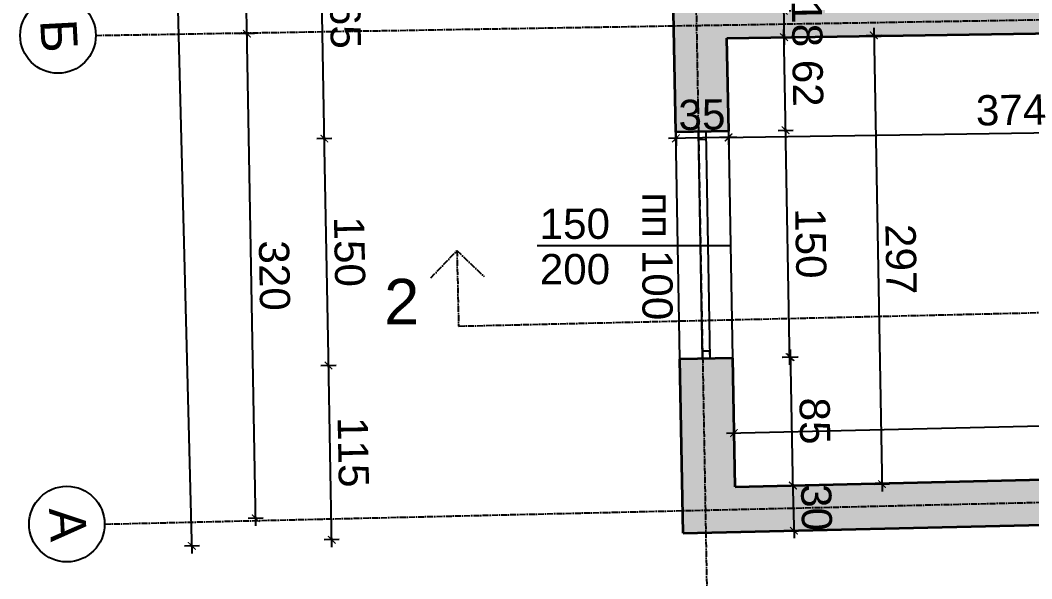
# Model space of a CAD drawing. Header units: inches. Extents: x -72385 to 39588, y -6525 to 66685.
# Drawn here: x -42121 to -41452, y 19793 to 20162 of the extents above; entities that cross this region are included whole.
import ezdxf

# ---------------------------------------------------------------- set-up
doc = ezdxf.new("R2010")
doc.units = ezdxf.units.IN
doc.header["$MEASUREMENT"] = 0
doc.linetypes.add('DashDot', pattern=[0.6, 0.4, -0.1, 0, -0.1])
for name, color, linetype, lineweight in [('Изгледни линии', 253, 'Continuous', 25), ('Линия на разрез', 252, 'DashDot', 25), ('Надписи коти външни', 252, 'Continuous', 25), ('Надписи коти вътрешни', 252, 'Continuous', 25), ('Надписи Оси', 252, 'Continuous', 25), ('Надписи прозорци', 252, 'Continuous', 25), ('Оси', 252, 'DashDot', 25), ('Прозорци', 251, 'Continuous', 25), ('Разрезни линии', 7, 'Continuous', 35), ('Щрих стени', 254, 'Continuous', 25)]:
    doc.layers.add(name, color=color, linetype=linetype, lineweight=lineweight)
doc.styles.add('Arial Regular', font='arial.ttf')
doc.styles.get("Standard").update_dxf_attribs({"font": 'arial.ttf'})
doc.dimstyles.new('Annotative', dxfattribs={"dimscale": 0, "dimtxt": 20, "dimasz": 5, "dimexe": 5, "dimexo": 5, "dimgap": 5, "dimtad": 1, "dimdec": 0, "dimzin": 0, "dimdsep": 46, "dimtxsty": 'Standard', "dimblk": 'ARCHTICK', "dimcen": 5, "dimdle": 5, "dimadec": 0, "dimazin": 0, "dimtfac": 1, "dimtdec": 0, "dimtofl": 0, "dimtmove": 0, "dimatfit": 3, "dimldrblk": 'ARCHTICK', "dimfxl": 5, "dimfxlon": 1, "dimtolj": 1, "dimtzin": 0, "dimarcsym": 1})

# ---------------------------------------------------------------- blocks, each defined once
blk = doc.blocks.new('_ArchTick')
at = {"color": 0, "linetype": 'ByBlock', "const_width": 0.15}
blk.add_lwpolyline([(-0.5, -0.5), (0.5, 0.5)], dxfattribs=at)
blk = doc.blocks.new('*D3212')
at = {"layer": 'Defpoints', "color": 0, "ltscale": 50, "transparency": 16777216}
for p in [(-41653.49, 20150.02), (-41279.08, 20155.57), (-41278.1, 20089.92)]:
    blk.add_point(p, dxfattribs=at)
at = {"layer": 'Надписи коти вътрешни', "color": 0, "lineweight": -2, "ltscale": 50, "transparency": 16777216}
for p, q in [((-41657.52, 20084.29), (-41273.1, 20090)), ((-41278.18, 20094.92), (-41278.03, 20084.92)), ((-41652.59, 20089.37), (-41652.45, 20079.37))]:
    blk.add_line(p, q, dxfattribs=at)
at = {"layer": 'Надписи коти вътрешни', "color": 0, "lineweight": -2, "ltscale": 50, "transparency": 16777216, "xscale": 5, "yscale": 5, "zscale": 5}
for p, rotation in [((-41278.1, 20089.92), 0.8498932125514389), ((-41652.52, 20084.37), 180.8498932125515)]:
    blk.add_blockref('_ArchTick', p, dxfattribs=dict(at, rotation=rotation))
at = {"layer": 'Надписи коти вътрешни', "color": 0, "ltscale": 50, "transparency": 16777216, "insert": (-41465.54, 20102.36), "char_height": 20, "attachment_point": 5, "rotation": 0.84989}
blk.add_mtext('\\A1;374', dxfattribs=at)
blk = doc.blocks.new('*D3216')
at = {"layer": 'Defpoints', "color": 0, "ltscale": 50, "transparency": 16777216}
for p in [(-41649.64, 19938.39), (-41611.44, 19939.09), (-41648.09, 19853.41)]:
    blk.add_point(p, dxfattribs=at)
at = {"layer": 'Надписи коти вътрешни', "color": 0, "lineweight": -2, "ltscale": 50, "transparency": 16777216}
for p, q in [((-41609.8, 19849.1), (-41611.53, 19944.09)), ((-41616.44, 19939), (-41606.44, 19939.18)), ((-41614.89, 19854.01), (-41604.89, 19854.2))]:
    blk.add_line(p, q, dxfattribs=at)
at = {"layer": 'Надписи коти вътрешни', "color": 0, "lineweight": -2, "ltscale": 50, "transparency": 16777216, "xscale": 5, "yscale": 5, "zscale": 5}
for p, rotation in [((-41611.44, 19939.09), 91.04383199532334), ((-41609.89, 19854.1), 271.0438319953233)]:
    blk.add_blockref('_ArchTick', p, dxfattribs=dict(at, rotation=rotation))
at = {"layer": 'Надписи коти вътрешни', "color": 0, "ltscale": 50, "transparency": 16777216, "insert": (-41595.46, 19896.87), "char_height": 20, "attachment_point": 5, "rotation": 271.04383}
blk.add_mtext('\\A1;85', dxfattribs=at)
blk = doc.blocks.new('*D3217')
at = {"layer": 'Defpoints', "color": 0, "ltscale": 50, "transparency": 16777216}
for p in [(-41652.37, 20088.37), (-41614.72, 20089.06), (-41649.64, 19938.39)]:
    blk.add_point(p, dxfattribs=at)
at = {"layer": 'Надписи коти вътрешни', "color": 0, "lineweight": -2, "ltscale": 50, "transparency": 16777216}
for p, q in [((-41611.9, 19934.08), (-41614.81, 20094.05)), ((-41619.72, 20088.96), (-41609.72, 20089.15)), ((-41616.99, 19938.99), (-41606.99, 19939.17))]:
    blk.add_line(p, q, dxfattribs=at)
at = {"layer": 'Надписи коти вътрешни', "color": 0, "lineweight": -2, "ltscale": 50, "transparency": 16777216, "xscale": 5, "yscale": 5, "zscale": 5}
for p, rotation in [((-41614.72, 20089.06), 91.04383201255675), ((-41611.99, 19939.08), 271.0438320125568)]:
    blk.add_blockref('_ArchTick', p, dxfattribs=dict(at, rotation=rotation))
at = {"layer": 'Надписи коти вътрешни', "color": 0, "ltscale": 50, "transparency": 16777216, "insert": (-41598.15, 20014.34), "char_height": 20, "attachment_point": 5, "rotation": 271.04383}
blk.add_mtext('\\A1;150', dxfattribs=at)
blk = doc.blocks.new('*D3218')
at = {"layer": 'Defpoints', "color": 0, "ltscale": 50, "transparency": 16777216}
for p in [(-41653.49, 20150.02), (-41615.84, 20150.7), (-41652.37, 20088.37)]:
    blk.add_point(p, dxfattribs=at)
at = {"layer": 'Надписи коти вътрешни', "color": 0, "lineweight": -2, "ltscale": 50, "transparency": 16777216}
for p, q in [((-41620.84, 20150.61), (-41610.85, 20150.8)), ((-41614.63, 20084.06), (-41615.94, 20155.7)), ((-41619.72, 20088.96), (-41609.72, 20089.15))]:
    blk.add_line(p, q, dxfattribs=at)
at = {"layer": 'Надписи коти вътрешни', "color": 0, "lineweight": -2, "ltscale": 50, "transparency": 16777216, "xscale": 5, "yscale": 5, "zscale": 5}
for p, rotation in [((-41615.84, 20150.7), 91.04383199532812), ((-41614.72, 20089.06), 271.0438319953281)]:
    blk.add_blockref('_ArchTick', p, dxfattribs=dict(at, rotation=rotation))
at = {"layer": 'Надписи коти вътрешни', "color": 0, "ltscale": 50, "transparency": 16777216, "insert": (-41600.07, 20120.16), "char_height": 20, "attachment_point": 5, "rotation": 271.04383}
blk.add_mtext('\\A1;62', dxfattribs=at)
blk = doc.blocks.new('*D4633')
at = {"layer": 'Defpoints', "color": 0, "ltscale": 50, "transparency": 16777216}
for p in [(-41653.49, 20150.02), (-41648.09, 19853.41), (-41550.94, 19855.18)]:
    blk.add_point(p, dxfattribs=at)
at = {"layer": 'Надписи коти вътрешни', "color": 0, "lineweight": -2, "ltscale": 50, "transparency": 16777216}
for p, q in [((-41556.43, 20156.79), (-41550.85, 19850.18)), ((-41561.34, 20151.7), (-41551.34, 20151.88)), ((-41555.94, 19855.09), (-41545.94, 19855.27))]:
    blk.add_line(p, q, dxfattribs=at)
at = {"layer": 'Надписи коти вътрешни', "color": 0, "lineweight": -2, "ltscale": 50, "transparency": 16777216, "xscale": 5, "yscale": 5, "zscale": 5}
for p, rotation in [((-41556.34, 20151.79), 91.04383199532401), ((-41550.94, 19855.18), 271.0438319953241)]:
    blk.add_blockref('_ArchTick', p, dxfattribs=dict(at, rotation=rotation))
at = {"layer": 'Надписи коти вътрешни', "color": 0, "ltscale": 50, "transparency": 16777216, "insert": (-41538.43, 20003.76), "char_height": 20, "attachment_point": 5, "rotation": 271.04383}
blk.add_mtext('\\A1;297', dxfattribs=at)
blk = doc.blocks.new('*D7495')
at = {"layer": 'Defpoints', "color": 0, "ltscale": 50, "transparency": 16777216}
for p in [(-41079.15, 19902.13), (-41078.32, 19866.67), (-41648.09, 19853.41)]:
    blk.add_point(p, dxfattribs=at)
at = {"layer": 'Надписи коти вътрешни', "color": 0, "lineweight": -2, "ltscale": 50, "transparency": 16777216}
for p, q in [((-41653.91, 19888.75), (-41074.15, 19902.25)), ((-41079.03, 19897.13), (-41079.26, 19907.13)), ((-41648.8, 19883.87), (-41649.03, 19893.86))]:
    blk.add_line(p, q, dxfattribs=at)
at = {"layer": 'Надписи коти вътрешни', "color": 0, "lineweight": -2, "ltscale": 50, "transparency": 16777216, "xscale": 5, "yscale": 5, "zscale": 5}
for p, rotation in [((-41079.15, 19902.13), 1.333726403831549), ((-41648.91, 19888.87), 181.3337264038315)]:
    blk.add_blockref('_ArchTick', p, dxfattribs=dict(at, rotation=rotation))
at = {"layer": 'Надписи коти вътрешни', "color": 0, "ltscale": 50, "transparency": 16777216, "insert": (-41364.39, 19910.71), "char_height": 20, "attachment_point": 5, "rotation": 1.33373}
blk.add_mtext('\\A1;570', dxfattribs=at)
blk = doc.blocks.new('*D6593')
at = {"layer": 'Defpoints', "color": 0, "ltscale": 50, "transparency": 16777216}
for p in [(-41742.34, 22157.71), (-42067.3, 22149.39), (-41682.53, 19822.6)]:
    blk.add_point(p, dxfattribs=at)
at = {"layer": 'Надписи коти външни', "color": 0, "lineweight": -2, "ltscale": 50, "transparency": 16777216}
for p, q in [((-42007.37, 19809.28), (-42067.43, 22154.39)), ((-42062.3, 22149.52), (-42072.3, 22149.26)), ((-42002.5, 19814.4), (-42012.49, 19814.15))]:
    blk.add_line(p, q, dxfattribs=at)
at = {"layer": 'Надписи коти външни', "color": 0, "lineweight": -2, "ltscale": 50, "transparency": 16777216, "xscale": 5, "yscale": 5, "zscale": 5}
for p, rotation in [((-42067.3, 22149.39), 91.46706726575742), ((-42007.5, 19814.28), 271.4670672657574)]:
    blk.add_blockref('_ArchTick', p, dxfattribs=dict(at, rotation=rotation))
at = {"layer": 'Надписи коти външни', "color": 0, "ltscale": 50, "transparency": 16777216, "insert": (-42022.18, 20982.22), "char_height": 20, "attachment_point": 5, "rotation": 271.46707}
blk.add_mtext('\\A1;2335', dxfattribs=at)
blk = doc.blocks.new('*D6592')
at = {"layer": 'Defpoints', "color": 0, "ltscale": 50, "transparency": 16777216}
for p in [(-41684.63, 19937.76), (-41917.09, 19933.52), (-41682.53, 19822.6)]:
    blk.add_point(p, dxfattribs=at)
at = {"layer": 'Надписи коти външни', "color": 0, "lineweight": -2, "ltscale": 50, "transparency": 16777216}
for p, q in [((-41914.9, 19813.36), (-41917.18, 19938.52)), ((-41912.09, 19933.61), (-41922.09, 19933.43)), ((-41910, 19818.45), (-41919.99, 19818.27))]:
    blk.add_line(p, q, dxfattribs=at)
at = {"layer": 'Надписи коти външни', "color": 0, "lineweight": -2, "ltscale": 50, "transparency": 16777216, "xscale": 5, "yscale": 5, "zscale": 5}
for p, rotation in [((-41917.09, 19933.52), 91.04383199532536), ((-41914.99, 19818.36), 271.0438319953254)]:
    blk.add_blockref('_ArchTick', p, dxfattribs=dict(at, rotation=rotation))
at = {"layer": 'Надписи коти външни', "color": 0, "ltscale": 50, "transparency": 16777216, "insert": (-41900.83, 19876.22), "char_height": 20, "attachment_point": 5, "rotation": 271.04383}
blk.add_mtext('\\A1;115', dxfattribs=at)
blk = doc.blocks.new('*D6591')
at = {"layer": 'Defpoints', "color": 0, "ltscale": 50, "transparency": 16777216}
for p in [(-41919.83, 20083.5), (-41687.36, 20087.73), (-41684.63, 19937.76)]:
    blk.add_point(p, dxfattribs=at)
at = {"layer": 'Надписи коти външни', "color": 0, "lineweight": -2, "ltscale": 50, "transparency": 16777216}
for p, q in [((-41914.83, 20083.59), (-41924.82, 20083.4)), ((-41917, 19928.52), (-41919.92, 20088.5)), ((-41912.09, 19933.61), (-41922.09, 19933.43))]:
    blk.add_line(p, q, dxfattribs=at)
at = {"layer": 'Надписи коти външни', "color": 0, "lineweight": -2, "ltscale": 50, "transparency": 16777216, "xscale": 5, "yscale": 5, "zscale": 5}
for p, rotation in [((-41919.83, 20083.5), 91.0438320125596), ((-41917.09, 19933.52), 271.0438320125596)]:
    blk.add_blockref('_ArchTick', p, dxfattribs=dict(at, rotation=rotation))
at = {"layer": 'Надписи коти външни', "color": 0, "ltscale": 50, "transparency": 16777216, "insert": (-41903.25, 20008.79), "char_height": 20, "attachment_point": 5, "rotation": 271.04383}
blk.add_mtext('\\A1;150', dxfattribs=at)
blk = doc.blocks.new('*D6590')
at = {"layer": 'Defpoints', "color": 0, "ltscale": 50, "transparency": 16777216}
for p in [(-41690.37, 20252.7), (-41922.83, 20248.47), (-41687.36, 20087.73)]:
    blk.add_point(p, dxfattribs=at)
at = {"layer": 'Надписи коти външни', "color": 0, "lineweight": -2, "ltscale": 50, "transparency": 16777216}
for p, q in [((-41919.73, 20078.5), (-41922.92, 20253.47)), ((-41917.83, 20248.56), (-41927.83, 20248.38)), ((-41914.83, 20083.59), (-41924.82, 20083.4))]:
    blk.add_line(p, q, dxfattribs=at)
at = {"layer": 'Надписи коти външни', "color": 0, "lineweight": -2, "ltscale": 50, "transparency": 16777216, "xscale": 5, "yscale": 5, "zscale": 5}
for p, rotation in [((-41922.83, 20248.47), 91.04383197965558), ((-41919.83, 20083.5), 271.0438319796556)]:
    blk.add_blockref('_ArchTick', p, dxfattribs=dict(at, rotation=rotation))
at = {"layer": 'Надписи коти външни', "color": 0, "ltscale": 50, "transparency": 16777216, "insert": (-41906.12, 20166.26), "char_height": 20, "attachment_point": 5, "rotation": 271.04383}
blk.add_mtext('\\A1;165', dxfattribs=at)
blk = doc.blocks.new('*D5816')
at = {"layer": 'Defpoints', "color": 0, "ltscale": 10, "transparency": 16777216}
for p in [(-40957.66, 19839.47), (-41682.53, 19822.6), (-40952.19, 19604.54)]:
    blk.add_point(p, dxfattribs=at)
at = {"layer": 'Надписи коти външни', "color": 0, "lineweight": -2, "ltscale": 10, "transparency": 16777216}
for p, q in [((-40952.3, 19609.54), (-40952.07, 19599.54)), ((-41682.06, 19587.55), (-40947.19, 19604.65)), ((-41677.18, 19592.66), (-41676.95, 19582.66))]:
    blk.add_line(p, q, dxfattribs=at)
at = {"layer": 'Надписи коти външни', "color": 0, "lineweight": -2, "ltscale": 10, "transparency": 16777216, "xscale": 5, "yscale": 5, "zscale": 5}
for p, rotation in [((-40952.19, 19604.54), 1.333726403830696), ((-41677.06, 19587.66), 181.3337264038307)]:
    blk.add_blockref('_ArchTick', p, dxfattribs=dict(at, rotation=rotation))
at = {"layer": 'Надписи коти външни', "color": 0, "ltscale": 10, "transparency": 16777216, "insert": (-41314.98, 19611.31), "char_height": 20, "attachment_point": 5, "rotation": 1.33373}
blk.add_mtext('\\A1;725', dxfattribs=at)
blk = doc.blocks.new('*D6933')
at = {"layer": 'Defpoints', "color": 0, "ltscale": 10, "transparency": 16777216}
for p in [(-41063.03, 19852.03), (-41667.81, 19837.94), (-41056.05, 19552.11)]:
    blk.add_point(p, dxfattribs=at)
at = {"layer": 'Надписи коти външни', "color": 0, "lineweight": -2, "ltscale": 10, "transparency": 16777216}
for p, q in [((-41056.17, 19557.11), (-41055.93, 19547.11)), ((-41665.83, 19537.91), (-41051.05, 19552.22)), ((-41660.94, 19543.02), (-41660.71, 19533.03))]:
    blk.add_line(p, q, dxfattribs=at)
at = {"layer": 'Надписи коти външни', "color": 0, "lineweight": -2, "ltscale": 10, "transparency": 16777216, "xscale": 5, "yscale": 5, "zscale": 5}
for p, rotation in [((-41056.05, 19552.11), 1.33372640383174), ((-41660.83, 19538.03), 181.3337264038317)]:
    blk.add_blockref('_ArchTick', p, dxfattribs=dict(at, rotation=rotation))
at = {"layer": 'Надписи коти външни', "color": 0, "ltscale": 10, "transparency": 16777216, "insert": (-41358.79, 19560.27), "char_height": 20, "attachment_point": 5, "rotation": 1.33373}
blk.add_mtext('\\A1;605', dxfattribs=at)
blk = doc.blocks.new('*D6013')
at = {"layer": 'Defpoints', "color": 0, "ltscale": 10, "transparency": 16777216}
for p in [(-37702.75, 19915.28), (-41682.53, 19822.6), (-37694.95, 19580.35)]:
    blk.add_point(p, dxfattribs=at)
at = {"layer": 'Надписи коти външни', "color": 0, "lineweight": -2, "ltscale": 10, "transparency": 16777216}
for p, q in [((-37695.07, 19585.35), (-37694.84, 19575.35)), ((-41679.73, 19487.56), (-37689.95, 19580.47)), ((-41674.85, 19492.67), (-41674.62, 19482.68))]:
    blk.add_line(p, q, dxfattribs=at)
at = {"layer": 'Надписи коти външни', "color": 0, "lineweight": -2, "ltscale": 10, "transparency": 16777216, "xscale": 5, "yscale": 5, "zscale": 5}
for p, rotation in [((-37694.95, 19580.35), 1.33402239480371), ((-41674.73, 19487.67), 181.3340223948037)]:
    blk.add_blockref('_ArchTick', p, dxfattribs=dict(at, rotation=rotation))
at = {"layer": 'Надписи коти външни', "color": 0, "ltscale": 10, "transparency": 16777216, "insert": (-39685.2, 19549.23), "char_height": 20, "attachment_point": 5, "rotation": 1.33402}
blk.add_mtext('\\A1;3980', dxfattribs=at)
blk = doc.blocks.new('*D6659')
at = {"layer": 'Defpoints', "color": 0, "ltscale": 10, "transparency": 16777216}
for p in [(-41673.65, 20158.34), (-41971.1, 20152.92), (-41667.81, 19837.94)]:
    blk.add_point(p, dxfattribs=at)
at = {"layer": 'Надписи коти външни', "color": 0, "lineweight": -2, "ltscale": 10, "transparency": 16777216}
for p, q in [((-41965.17, 19827.53), (-41971.19, 20157.92)), ((-41966.1, 20153.01), (-41976.1, 20152.83)), ((-41960.26, 19832.62), (-41970.26, 19832.43))]:
    blk.add_line(p, q, dxfattribs=at)
at = {"layer": 'Надписи коти външни', "color": 0, "lineweight": -2, "ltscale": 10, "transparency": 16777216, "xscale": 5, "yscale": 5, "zscale": 5}
for p, rotation in [((-41971.1, 20152.92), 91.04383199532712), ((-41965.26, 19832.53), 271.0438319953271)]:
    blk.add_blockref('_ArchTick', p, dxfattribs=dict(at, rotation=rotation))
at = {"layer": 'Надписи коти външни', "color": 0, "ltscale": 10, "transparency": 16777216, "insert": (-41952.96, 19993), "char_height": 20, "attachment_point": 5, "rotation": 271.04383}
blk.add_mtext('\\A1;320', dxfattribs=at)
blk = doc.blocks.new('*D6658')
at = {"layer": 'Defpoints', "color": 0, "ltscale": 10, "transparency": 16777216}
for p in [(-41685.87, 20817.42), (-41983.32, 20811.91), (-41673.65, 20158.34)]:
    blk.add_point(p, dxfattribs=at)
at = {"layer": 'Надписи коти външни', "color": 0, "lineweight": -2, "ltscale": 10, "transparency": 16777216}
for p, q in [((-41971, 20147.83), (-41983.41, 20816.9)), ((-41978.32, 20812), (-41988.32, 20811.81)), ((-41966.1, 20152.92), (-41976.09, 20152.73))]:
    blk.add_line(p, q, dxfattribs=at)
at = {"layer": 'Надписи коти външни', "color": 0, "lineweight": -2, "ltscale": 10, "transparency": 16777216, "xscale": 5, "yscale": 5, "zscale": 5}
for p, rotation in [((-41983.32, 20811.91), 91.06231536185935), ((-41971.1, 20152.82), 271.0623153618594)]:
    blk.add_blockref('_ArchTick', p, dxfattribs=dict(at, rotation=rotation))
at = {"layer": 'Надписи коти външни', "color": 0, "ltscale": 10, "transparency": 16777216, "insert": (-41962, 20482.65), "char_height": 20, "attachment_point": 5, "rotation": 271.06232}
blk.add_mtext('\\A1;660', dxfattribs=at)
blk = doc.blocks.new('*D7468')
at = {"layer": 'Defpoints', "color": 0, "ltscale": 10, "transparency": 16777216}
for p in [(-41622.21, 20167.98), (-41621.95, 20150.49), (-41615.68, 20150.58)]:
    blk.add_point(p, dxfattribs=at)
at = {"layer": 'Надписи коти вътрешни', "color": 0, "lineweight": -2, "ltscale": 10, "transparency": 16777216}
for p, q in [((-41616.01, 20173.08), (-41615.6, 20145.58)), ((-41617.21, 20168.06), (-41610.94, 20168.15)), ((-41616.95, 20150.56), (-41610.68, 20150.65))]:
    blk.add_line(p, q, dxfattribs=at)
at = {"layer": 'Надписи коти вътрешни', "color": 0, "lineweight": -2, "ltscale": 10, "transparency": 16777216, "xscale": 5, "yscale": 5, "zscale": 5}
for p, rotation in [((-41615.94, 20168.08), 90.8498932125415), ((-41615.68, 20150.58), 270.8498932125415)]:
    blk.add_blockref('_ArchTick', p, dxfattribs=dict(at, rotation=rotation))
at = {"layer": 'Надписи коти вътрешни', "color": 0, "ltscale": 10, "transparency": 16777216, "insert": (-41600.6, 20159.55), "char_height": 20, "attachment_point": 5, "rotation": 270.84989}
blk.add_mtext('\\A1;18', dxfattribs=at)
blk = doc.blocks.new('*D7469')
at = {"layer": 'Defpoints', "color": 0, "ltscale": 10, "transparency": 16777216}
for p in [(-41621.31, 19854.03), (-41620.61, 19824.04), (-41609.23, 19824.3)]:
    blk.add_point(p, dxfattribs=at)
at = {"layer": 'Надписи коти вътрешни', "color": 0, "lineweight": -2, "ltscale": 10, "transparency": 16777216}
for p, q in [((-41610.04, 19859.3), (-41609.11, 19819.31)), ((-41614.92, 19854.18), (-41604.93, 19854.41)), ((-41614.22, 19824.19), (-41604.23, 19824.42))]:
    blk.add_line(p, q, dxfattribs=at)
at = {"layer": 'Надписи коти вътрешни', "color": 0, "lineweight": -2, "ltscale": 10, "transparency": 16777216, "xscale": 5, "yscale": 5, "zscale": 5}
for p, rotation in [((-41609.92, 19854.3), 91.33372640382738), ((-41609.23, 19824.3), 271.3337264038274)]:
    blk.add_blockref('_ArchTick', p, dxfattribs=dict(at, rotation=rotation))
at = {"layer": 'Надписи коти вътрешни', "color": 0, "ltscale": 10, "transparency": 16777216, "insert": (-41594.36, 19839.65), "char_height": 20, "attachment_point": 5, "rotation": 271.33373}
blk.add_mtext('\\A1;30', dxfattribs=at)
blk = doc.blocks.new('*D7471')
at = {"layer": 'Defpoints', "color": 0, "ltscale": 10, "transparency": 16777216}
for p in [(-41687.6, 20100.91), (-41652.61, 20101.54), (-41687.29, 20083.7)]:
    blk.add_point(p, dxfattribs=at)
at = {"layer": 'Надписи коти вътрешни', "color": 0, "lineweight": -2, "ltscale": 10, "transparency": 16777216}
for p, q in [((-41647.3, 20084.43), (-41692.29, 20083.61)), ((-41687.38, 20088.7), (-41687.2, 20078.7)), ((-41652.39, 20089.34), (-41652.21, 20079.34))]:
    blk.add_line(p, q, dxfattribs=at)
at = {"layer": 'Надписи коти вътрешни', "color": 0, "lineweight": -2, "ltscale": 10, "transparency": 16777216, "xscale": 5, "yscale": 5, "zscale": 5}
for p, rotation in [((-41687.29, 20083.7), 181.04383199533), ((-41652.3, 20084.34), 1.043831995330029)]:
    blk.add_blockref('_ArchTick', p, dxfattribs=dict(at, rotation=rotation))
at = {"layer": 'Надписи коти вътрешни', "color": 0, "ltscale": 10, "transparency": 16777216, "insert": (-41670.07, 20099.24), "char_height": 20, "attachment_point": 5, "rotation": 1.04383}
blk.add_mtext('\\A1;35', dxfattribs=at)

msp = doc.modelspace()

# ---------------------------------------------------------------- hatches: boundary and pattern name
at = {"layer": 'Щрих стени', "ltscale": 10}
h = msp.add_hatch(color=256, dxfattribs=at)
h.dxf.hatch_style = 1
h.paths.add_polyline_path([(-41279.34, 20173.07), (-41324.33, 20172.4), (-41328.53, 20387.36), (-41346.02, 20387.02), (-41341.83, 20172.14), (-41653.81, 20167.52), (-41655.38, 20253.34), (-41690.37, 20252.7), (-41687.36, 20087.73), (-41652.37, 20088.37), (-41653.49, 20150.02), (-41279.08, 20155.57)])
h.paths.add_polyline_path([(-41004.12, 20164.59), (-41029.12, 20164.17), (-41029.6, 20189.16), (-41054.6, 20188.74), (-41056.65, 20293.72), (-41086.64, 20293.14), (-41084.36, 20175.96), (-41179.35, 20174.55), (-41179.09, 20157.06), (-41084.02, 20158.47), (-41078.32, 19866.67), (-41648.09, 19853.41), (-41649.64, 19938.39), (-41684.63, 19937.76), (-41682.53, 19822.6), (-40957.66, 19839.47), (-40958.35, 19869.47), (-41048.33, 19867.37), (-41053.52, 20133.6), (-41003.66, 20134.36)])
h.paths.add_polyline_path([(-40655.39, 20851.53), (-40769.53, 20849.42), (-40770.15, 20870.63), (-40805.13, 20870.17), (-40804.66, 20853.77), (-40844.65, 20853.02), (-40844.52, 20848.02), (-40867.39, 20847.6), (-40866.83, 20817.61), (-40794.35, 20818.95), (-40784.49, 20168.28), (-40844.14, 20167.27), (-40843.68, 20136.8), (-40674.04, 20139.38), (-40674.51, 20170.12), (-40754.5, 20168.78), (-40764.36, 20819.51), (-40654.84, 20821.54)])
h.paths.add_polyline_path([(-40384.55, 20174.99), (-40414.54, 20174.48), (-40424.41, 20825.81), (-40409.88, 20826.08), (-40410.43, 20856.07), (-40505.42, 20854.31), (-40504.86, 20824.32), (-40481.9, 20824.74), (-40472.41, 20198.52), (-40497.41, 20198.1), (-40497.03, 20173.1), (-40574.52, 20171.8), (-40574.05, 20140.9), (-40384.07, 20143.8)])
h.paths.add_polyline_path([(-40683.43, 19875.87), (-40808.4, 19872.96), (-40807.7, 19842.97), (-40682.73, 19845.88)])
h.paths.add_polyline_path([(-40408.82, 19895.99), (-40455.16, 19894.98), (-40454.84, 19881.19), (-40533.47, 19879.36), (-40532.77, 19849.37), (-40407.81, 19852.28)])
h.paths.add_polyline_path([(-40133.89, 19902.02), (-40258.86, 19899.28), (-40257.85, 19855.77), (-40132.88, 19858.68)])
h.paths.add_polyline_path([(-39857.95, 19865.08), (-39858.95, 19908.04), (-39983.92, 19905.3), (-39982.92, 19862.17)])
h.paths.add_polyline_path([(-39006.79, 20166.98), (-39007.62, 20211.97), (-39678.47, 20199.53), (-39684.31, 20824.53), (-39674.73, 20824.71), (-39675.56, 20869.7), (-39770.54, 20867.94), (-39769.99, 20837.94), (-39726.95, 20838.74), (-39721.04, 20206.13), (-39741.03, 20205.79), (-39740.85, 20185.79), (-40234.57, 20177.51), (-40234.09, 20146.08), (-39675.38, 20154.59)])
h.paths.add_polyline_path([(-39584.02, 19914.06), (-39708.99, 19911.32), (-39707.99, 19868.57), (-39583.03, 19871.48)])
h.paths.add_polyline_path([(-39920.52, 20865.16), (-40015.5, 20863.4), (-40014.95, 20833.4), (-39919.96, 20835.16)], flags=17)
h.paths.add_polyline_path([(-40165.48, 20860.62), (-40260.46, 20858.86), (-40259.9, 20828.86), (-40164.92, 20830.62)])

# ---------------------------------------------------------------- linework, layer by layer
at = {"layer": 'Изгледни линии', "ltscale": 50}
for p, q in [((-41684.63, 19937.76), (-41687.36, 20087.73)), ((-41649.64, 19938.39), (-41652.37, 20088.37))]:
    msp.add_line(p, q, dxfattribs=at)
at = {"layer": 'Линия на разрез', "ltscale": 10}
for p, q in [((-41831.01, 19959.59), (-37548.02, 20059.31)), ((-41849.44, 19991.49), (-41832.18, 20009.58)), ((-41832.18, 20009.58), (-41814.09, 19992.32)), ((-41832.18, 20009.58), (-41831.01, 19959.59))]:
    msp.add_line(p, q, dxfattribs=at)
at = {"layer": 'Надписи Оси', "ltscale": 50}
for centre in [(-42096.06, 20151.76), (-42090.21, 19828.69)]:
    msp.add_circle(centre, 25, dxfattribs=at)
at = {"layer": 'Надписи прозорци', "ltscale": 50}
msp.add_line((-41650.99, 20012.74), (-41779.14, 20012.74), dxfattribs=at)
at = {"layer": 'Оси', "ltscale": 10}
for p, q in [((-41685.66, 20817.43), (-41660.52, 19438.01)), ((-42065.21, 19828.69), (-37328.93, 19938.96))]:
    msp.add_line(p, q, dxfattribs=at)
msp.add_lwpolyline([(-42071.06, 20151.76), (-41073.73, 20168.36), (-41073.37, 20148.36), (-38739.82, 20187), (-38742.42, 20412.39), (-38172.87, 20424.13), (-38171.33, 20324.06), (-37336.28, 20336.93)], dxfattribs=at)
at = {"layer": 'Прозорци', "ltscale": 50}
for p, q in [((-41669.63, 19938.03), (-41672.37, 20088)), ((-41664.63, 19938.12), (-41667.37, 20088.1))]:
    msp.add_line(p, q, dxfattribs=at)
for points in [[(-41667.28, 20083.1), (-41667.37, 20088.1), (-41672.37, 20088), (-41672.28, 20083.01), (-41667.28, 20083.1)], [(-41664.63, 19938.12), (-41664.73, 19943.12), (-41669.73, 19943.03), (-41669.63, 19938.03), (-41664.63, 19938.12)]]:
    msp.add_lwpolyline(points, dxfattribs=at)
at = {"layer": 'Разрезни линии', "ltscale": 50}
for p, q in [((-41687.36, 20087.73), (-41690.37, 20252.7)), ((-41653.49, 20150.02), (-41279.08, 20155.57)), ((-41652.37, 20088.37), (-41653.49, 20150.02)), ((-41652.37, 20088.37), (-41687.36, 20087.73)), ((-41649.64, 19938.39), (-41684.63, 19937.76)), ((-41682.53, 19822.6), (-41684.63, 19937.76)), ((-41648.09, 19853.41), (-41649.64, 19938.39)), ((-41648.09, 19853.41), (-41078.32, 19866.67)), ((-41682.53, 19822.6), (-40957.66, 19839.47))]:
    msp.add_line(p, q, dxfattribs=at)

# ---------------------------------------------------------------- texts
at = {"layer": 'Линия на разрез', "ltscale": 10, "insert": (-41880.33, 19990.83), "char_height": 30, "width": 270.7337, "attachment_point": 1, "style": 'Arial Regular'}
msp.add_mtext('2', dxfattribs=at)
at = {"layer": 'Надписи Оси', "ltscale": 100, "char_height": 24, "width": 27.2128, "attachment_point": 1, "rotation": 273, "style": 'Arial Regular'}
for s, insert in [('\\pxqc;Б', (-42084.06, 20165.73)), ('\\pxqc;А', (-42078.2, 19842.66))]:
    msp.add_mtext(s, dxfattribs=dict(at, insert=insert))
at = {"layer": 'Надписи прозорци', "ltscale": 100, "insert": (-41689.46, 20048.06), "char_height": 20, "width": 180.4891, "attachment_point": 1, "rotation": 270, "style": 'Arial Regular'}
msp.add_mtext('пп 100', dxfattribs=at)
at = {"layer": 'Надписи прозорци', "ltscale": 100, "char_height": 20, "width": 180.4891, "attachment_point": 3, "style": 'Arial Regular'}
for s, insert in [('150', (-41730.85, 20037.26)), ('200', (-41730.77, 20007.26))]:
    msp.add_mtext(s, dxfattribs=dict(at, insert=insert))

# ---------------------------------------------------------------- dimensions: what is measured, and where the dimension line sits
at = {"layer": 'Надписи коти външни', "ltscale": 50}
dim = msp.add_aligned_dim(p1=(-41682.53, 19822.6), p2=(-41742.34, 22157.71), distance=325.07, text='2335', dimstyle='Annotative', override={"dimscale": 0, "dimtix": 0, "dimtofl": 0, "dimtmove": 0, "dimatfit": 3}, dxfattribs=at)
dim.commit()
dim.dimension.update_dxf_attribs({"geometry": '*D6593', "text_midpoint": (-42022.18, 20982.22)})
at = {"layer": 'Надписи коти външни', "ltscale": 10}
for p1, p2, distance, text, picture, middle in [((-41673.65, 20158.34), (-41685.87, 20817.42), 297.5, '660', '*D6658', (-41962, 20482.65)), ((-41682.53, 19822.6), (-37702.75, 19915.28), -335.01, '3980', '*D6013', (-39685.2, 19549.23))]:
    dim = msp.add_aligned_dim(p1=p1, p2=p2, distance=distance, text=text, dimstyle='Annotative', override={"dimscale": 0, "dimtix": 0, "dimtofl": 0, "dimtmove": 0, "dimatfit": 3}, dxfattribs=at)
    dim.commit()
    dim.dimension.update_dxf_attribs({"geometry": picture, "text_midpoint": middle})
at = {"layer": 'Надписи коти външни', "ltscale": 50}
for p1, p2, picture, middle in [((-41687.36, 20087.73), (-41690.37, 20252.7), '*D6590', (-41906.12, 20166.26)), ((-41684.63, 19937.76), (-41687.36, 20087.73), '*D6591', (-41903.25, 20008.79)), ((-41682.53, 19822.6), (-41684.63, 19937.76), '*D6592', (-41900.83, 19876.22))]:
    dim = msp.add_aligned_dim(p1=p1, p2=p2, distance=232.5, dimstyle='Annotative', override={"dimscale": 0, "dimtix": 0, "dimtofl": 0, "dimtmove": 0, "dimatfit": 3}, dxfattribs=at)
    dim.commit()
    dim.dimension.update_dxf_attribs({"geometry": picture, "text_midpoint": middle})
at = {"layer": 'Надписи коти външни', "ltscale": 10}
for p1, p2, distance, picture, middle in [((-41667.81, 19837.94), (-41673.65, 20158.34), 297.5, '*D6659', (-41952.96, 19993)), ((-41667.81, 19837.94), (-41063.03, 19852.03), -300, '*D6933', (-41358.79, 19560.27)), ((-41682.53, 19822.6), (-40957.66, 19839.47), -235, '*D5816', (-41314.98, 19611.31))]:
    dim = msp.add_aligned_dim(p1=p1, p2=p2, distance=distance, dimstyle='Annotative', override={"dimscale": 0, "dimtix": 0, "dimtofl": 0, "dimtmove": 0, "dimatfit": 3}, dxfattribs=at)
    dim.commit()
    dim.dimension.update_dxf_attribs({"geometry": picture, "text_midpoint": middle})
at = {"layer": 'Надписи коти вътрешни', "ltscale": 10}
for base, p1, p2, angle, picture, middle in [((-41615.67903, 20150.57942), (-41622.21114, 20167.98445), (-41621.95156, 20150.48637), 270.84989, '*D7468', (-41615.80882, 20159.32846)), ((-41687.29, 20083.7), (-41652.61, 20101.54), (-41687.6, 20100.91), 181.04383, '*D7471', (-41669.79, 20084.02)), ((-41609.23, 19824.3), (-41621.31, 19854.03), (-41620.61, 19824.04), 271.33373, '*D7469', (-41609.57, 19839.3))]:
    dim = msp.add_linear_dim(base=base, p1=p1, p2=p2, angle=angle, dimstyle='Annotative', override={"dimscale": 0, "dimtix": 0, "dimtofl": 0, "dimtmove": 0, "dimatfit": 3}, dxfattribs=at)
    dim.commit()
    dim.dimension.update_dxf_attribs({"geometry": picture, "text_midpoint": middle, "dimtype": 129})
at = {"layer": 'Надписи коти вътрешни', "ltscale": 50}
for p1, p2, distance, picture, middle in [((-41653.49, 20150.02), (-41648.09, 19853.41), 97.17, '*D4633', (-41538.43, 20003.76)), ((-41653.49, 20150.02), (-41279.08, 20155.57), -65.66, '*D3212', (-41465.54, 20102.36)), ((-41652.37, 20088.37), (-41653.49, 20150.02), -37.65, '*D3218', (-41600.07, 20120.16)), ((-41649.64, 19938.39), (-41652.37, 20088.37), -37.65, '*D3217', (-41598.15, 20014.34)), ((-41648.09, 19853.41), (-41649.64, 19938.39), -38.2, '*D3216', (-41595.46, 19896.87)), ((-41648.09, 19853.41), (-41078.32, 19866.67), 35.47, '*D7495', (-41364.39, 19910.71))]:
    dim = msp.add_aligned_dim(p1=p1, p2=p2, distance=distance, dimstyle='Annotative', override={"dimscale": 0, "dimtix": 0, "dimtofl": 0, "dimtmove": 0, "dimatfit": 3}, dxfattribs=at)
    dim.commit()
    dim.dimension.update_dxf_attribs({"geometry": picture, "text_midpoint": middle})

doc.saveas('drawing.dxf')
